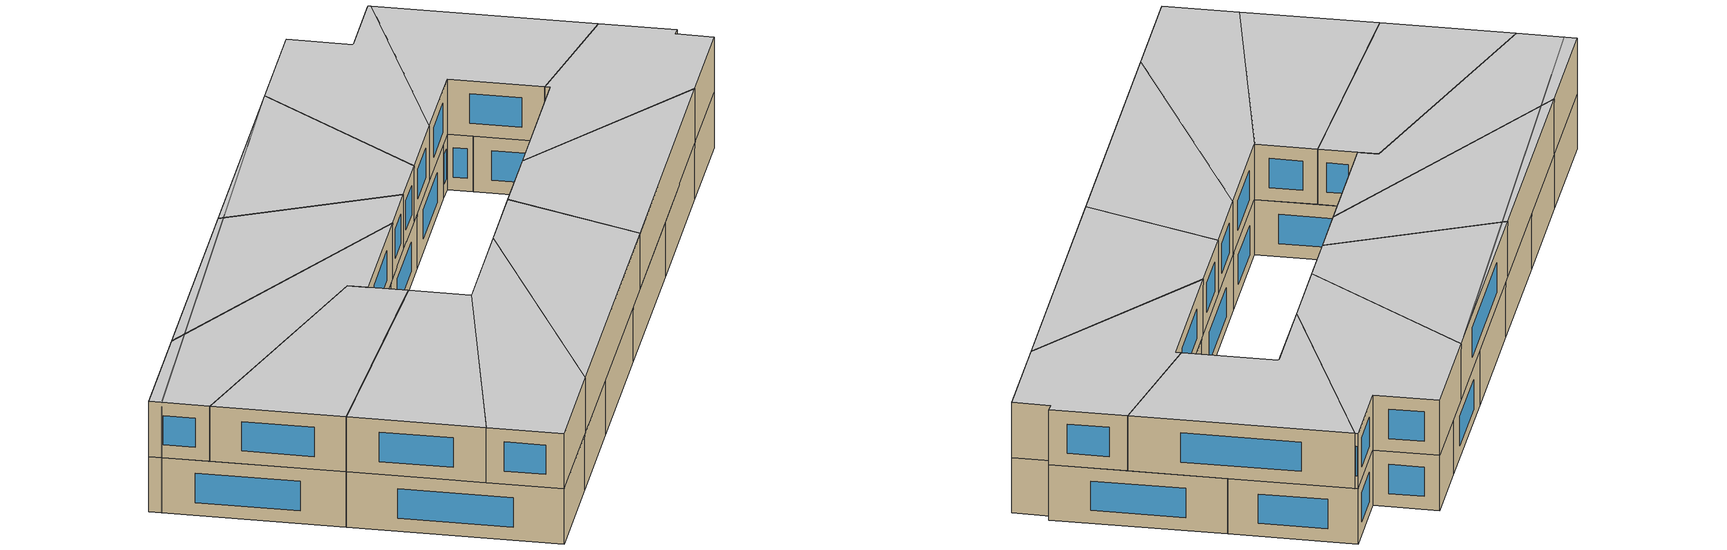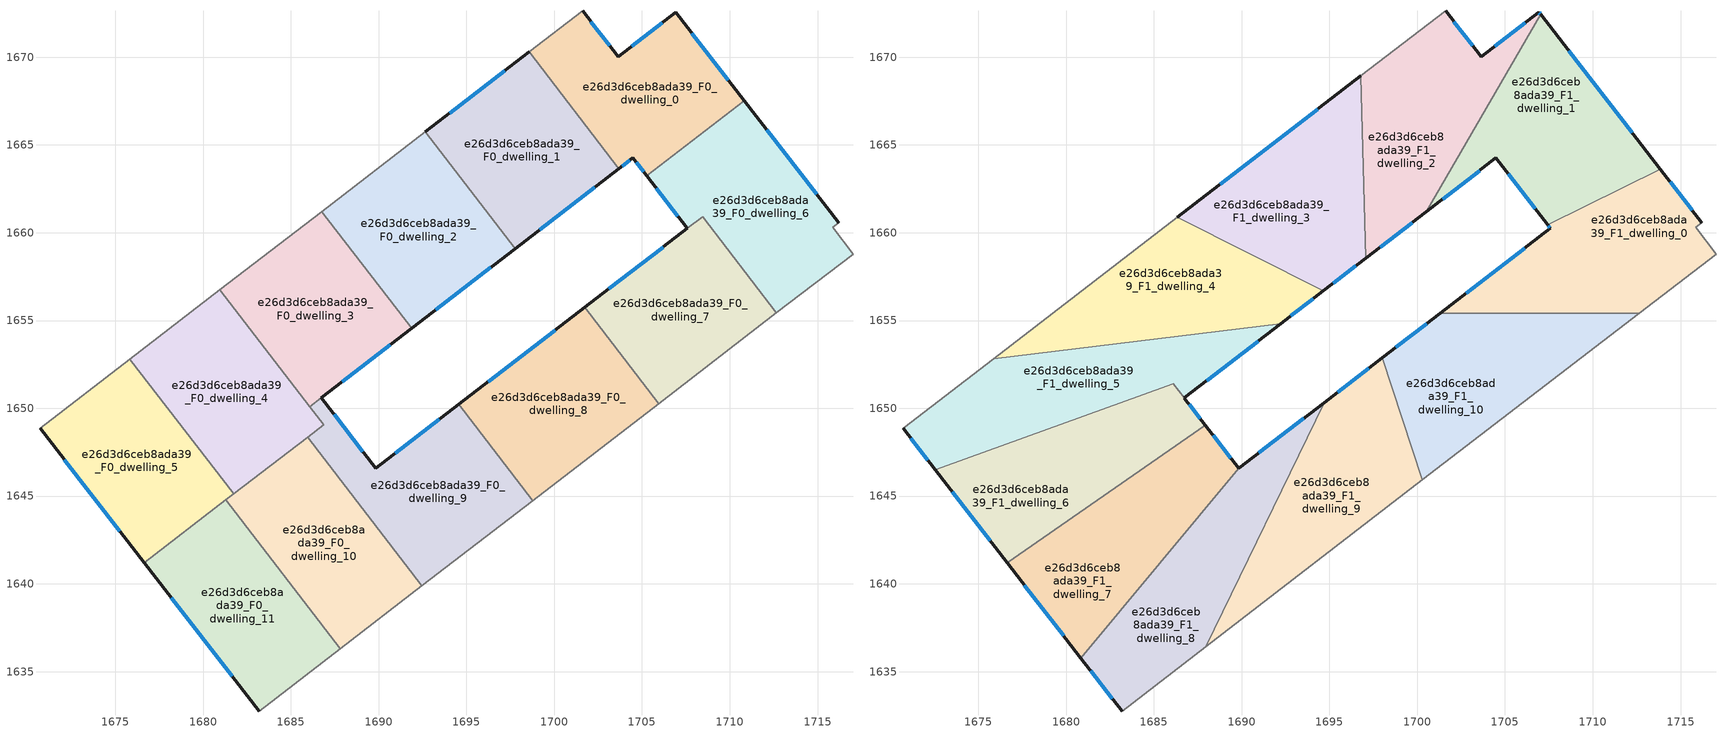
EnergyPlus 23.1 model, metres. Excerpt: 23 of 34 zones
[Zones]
e26d3d6ceb8ada39_F0_dwelling_0
 floor ground (EU_floor_Construction): 1706.92,1672.56 1710.84,1667.51 1705.28,1663.23 1704.49,1664.26 1703.69,1663.64 1698.57,1670.29 1701.61,1672.64 1703.64,1670.03 z0
 wall outside (EU_wall_Construction): 1703.69,1663.64 1704.49,1664.26 1705.28,1663.23 / 1710.84,1667.51 1706.92,1672.56 1703.64,1670.03 1701.61,1672.64 z0:3
 wall to e26d3d6ceb8ada39_F0_dwelling_1 (EU_wall_Construction): 1698.57,1670.29 1703.69,1663.64 z0:3
 wall adiabatic (EU_wall_Construction): 1701.61,1672.64 1698.57,1670.29 z0:3
 wall to e26d3d6ceb8ada39_F0_dwelling_6 (EU_wall_Construction): 1705.28,1663.23 1710.84,1667.51 z0:3
 window (EU_Window_Construction): 1703.88,1663.79 1704.3,1664.11 / 1703.16,1670.64 1702.09,1672.02 / 1706.15,1671.97 1704.41,1670.62 / 1709.92,1668.69 1707.84,1671.37 / 1704.67,1664.02 1705.1,1663.47 z0.7:2.3
e26d3d6ceb8ada39_F0_dwelling_1
 floor ground (EU_floor_Construction): 1698.57,1670.29 1703.69,1663.64 1697.78,1659.1 1692.66,1665.75 z0
 wall outside (EU_wall_Construction): 1697.78,1659.1 1703.69,1663.64 / 1698.57,1670.29 1692.66,1665.75 z0:3
 wall to e26d3d6ceb8ada39_F0_dwelling_2 (EU_wall_Construction): 1692.66,1665.75 1697.78,1659.1 z0:3
 window (EU_Window_Construction): 1699.17,1660.16 1702.3,1662.58 / 1697.18,1669.23 1694.05,1666.82 z0.7:2.3
e26d3d6ceb8ada39_F0_dwelling_10
 floor ground (EU_floor_Construction): 1685.95,1648.35 1692.47,1639.89 1687.82,1636.32 1681.31,1644.78 z0
 wall to e26d3d6ceb8ada39_F0_dwelling_9 (EU_wall_Construction): 1692.47,1639.89 1685.95,1648.35 z0:3
 wall adiabatic (EU_wall_Construction): 1687.82,1636.32 1692.47,1639.89 z0:3
 wall to e26d3d6ceb8ada39_F0_dwelling_11 (EU_wall_Construction): 1681.31,1644.78 1687.82,1636.32 z0:3
 wall to e26d3d6ceb8ada39_F0_dwelling_4 (EU_wall_Construction): 1685.95,1648.35 1681.76,1645.12 z0:3
 wall to e26d3d6ceb8ada39_F0_dwelling_5 (EU_wall_Construction): 1681.76,1645.12 1681.31,1644.78 z0:3
 ceiling adiabatic (EU_roof_Construction): 1692.47,1639.89 1688.52,1645.01 1684.68,1640.39 1687.82,1636.32 z3
e26d3d6ceb8ada39_F0_dwelling_11
 floor ground (EU_floor_Construction): 1681.31,1644.78 1687.82,1636.32 1683.19,1632.75 1676.65,1641.2 z0
 wall outside (EU_wall_Construction): 1676.65,1641.2 1683.19,1632.75 z0:3
 wall adiabatic (EU_wall_Construction): 1683.19,1632.75 1687.82,1636.32 z0:3
 wall to e26d3d6ceb8ada39_F0_dwelling_5 (EU_wall_Construction): 1681.31,1644.78 1676.65,1641.2 z0:3
 window (EU_Window_Construction): 1678.19,1639.21 1681.66,1634.73 z0.7:2.3
 ceiling adiabatic (EU_roof_Construction): 1687.82,1636.32 1684.68,1640.39 1680.85,1635.78 1683.19,1632.75 z3
e26d3d6ceb8ada39_F0_dwelling_2
 floor ground (EU_floor_Construction): 1692.66,1665.75 1697.78,1659.1 1691.88,1654.55 1686.76,1661.21 z0
 wall outside (EU_wall_Construction): 1691.88,1654.55 1697.78,1659.1 z0:3
 wall to e26d3d6ceb8ada39_F0_dwelling_3 (EU_wall_Construction): 1686.76,1661.21 1691.88,1654.55 z0:3
 wall adiabatic (EU_wall_Construction): 1692.66,1665.75 1686.76,1661.21 z0:3
 window (EU_Window_Construction): 1693.27,1655.62 1696.4,1658.03 z0.7:2.3
e26d3d6ceb8ada39_F0_dwelling_3
 floor ground (EU_floor_Construction): 1686.76,1661.21 1691.88,1654.55 1686.08,1650.09 1680.96,1656.74 z0
 wall outside (EU_wall_Construction): 1686.73,1650.59 1691.88,1654.55 z0:3
 wall adiabatic (EU_wall_Construction): 1686.76,1661.21 1680.96,1656.74 z0:3
 wall to e26d3d6ceb8ada39_F0_dwelling_9 (EU_wall_Construction): 1686.08,1650.09 1686.73,1650.59 z0:3
 wall to e26d3d6ceb8ada39_F0_dwelling_4 (EU_wall_Construction): 1680.96,1656.74 1686.08,1650.09 z0:3
 window (EU_Window_Construction): 1687.94,1651.52 1690.67,1653.62 z0.7:2.3
e26d3d6ceb8ada39_F0_dwelling_4
 floor ground (EU_floor_Construction): 1680.96,1656.74 1686.87,1649.05 1681.76,1645.12 1675.84,1652.8 z0
 wall adiabatic (EU_wall_Construction): 1680.96,1656.74 1675.84,1652.8 z0:3
 wall to e26d3d6ceb8ada39_F0_dwelling_5 (EU_wall_Construction): 1675.84,1652.8 1681.76,1645.12 z0:3
 wall to e26d3d6ceb8ada39_F0_dwelling_9 (EU_wall_Construction): 1685.95,1648.35 1686.87,1649.06 1686.08,1650.09 z0:3
e26d3d6ceb8ada39_F0_dwelling_5
 floor ground (EU_floor_Construction): 1675.84,1652.8 1681.76,1645.12 1676.65,1641.2 1670.72,1648.86 z0
 wall outside (EU_wall_Construction): 1670.72,1648.86 1676.65,1641.2 z0:3
 wall adiabatic (EU_wall_Construction): 1675.84,1652.8 1670.72,1648.86 z0:3
 window (EU_Window_Construction): 1672.11,1647.06 1675.26,1643 z0.7:2.3
e26d3d6ceb8ada39_F0_dwelling_6
 floor ground (EU_floor_Construction): 1710.84,1667.51 1716.22,1660.56 1715.86,1660.32 1717.02,1658.79 1712.66,1655.43 1708.45,1660.91 1707.59,1660.25 1705.28,1663.23 z0
 wall outside (EU_wall_Construction): 1705.28,1663.23 1707.59,1660.25 / 1716.22,1660.56 1710.84,1667.51 z0:3
 wall to e26d3d6ceb8ada39_F0_dwelling_7 (EU_wall_Construction): 1707.59,1660.25 1708.45,1660.91 / 1708.45,1660.9 1712.66,1655.43 z0:3
 wall adiabatic (EU_wall_Construction): 1712.66,1655.43 1717.02,1658.79 1715.86,1660.32 1716.22,1660.56 z0:3
 window (EU_Window_Construction): 1705.82,1662.53 1707.05,1660.95 / 1714.96,1662.19 1712.1,1665.88 z0.7:2.3
e26d3d6ceb8ada39_F0_dwelling_7
 floor ground (EU_floor_Construction): 1708.45,1660.91 1712.66,1655.43 1705.95,1650.27 1701.74,1655.74 z0
 wall outside (EU_wall_Construction): 1707.59,1660.24 1701.74,1655.74 z0:3
 wall to e26d3d6ceb8ada39_F0_dwelling_8 (EU_wall_Construction): 1701.74,1655.74 1705.95,1650.27 z0:3
 wall adiabatic (EU_wall_Construction): 1705.95,1650.27 1712.66,1655.43 z0:3
 window (EU_Window_Construction): 1706.21,1659.19 1703.11,1656.8 z0.7:2.3
e26d3d6ceb8ada39_F0_dwelling_8
 floor ground (EU_floor_Construction): 1701.74,1655.74 1705.95,1650.27 1698.78,1644.75 1694.56,1650.22 z0
 wall outside (EU_wall_Construction): 1701.74,1655.74 1694.56,1650.22 z0:3
 wall adiabatic (EU_wall_Construction): 1698.78,1644.75 1705.95,1650.27 z0:3
 wall to e26d3d6ceb8ada39_F0_dwelling_9 (EU_wall_Construction): 1694.56,1650.22 1698.78,1644.75 z0:3
 window (EU_Window_Construction): 1700.05,1654.45 1696.25,1651.52 z0.7:2.3
e26d3d6ceb8ada39_F0_dwelling_9
 floor ground (EU_floor_Construction): 1694.56,1650.22 1698.78,1644.75 1692.47,1639.89 1685.95,1648.35 1686.87,1649.06 1686.08,1650.09 1686.73,1650.59 1689.84,1646.59 z0
 wall outside (EU_wall_Construction): 1694.56,1650.22 1689.84,1646.59 1686.73,1650.59 z0:3
 wall adiabatic (EU_wall_Construction): 1692.47,1639.89 1698.78,1644.75 z0:3
 window (EU_Window_Construction): 1693.45,1649.37 1690.95,1647.44 / 1689.11,1647.53 1687.46,1649.65 z0.7:2.3
e26d3d6ceb8ada39_F1_dwelling_0
 floor to e26d3d6ceb8ada39_F0_dwelling_6 (EU_floor_Construction): 1716.22,1660.56 1715.86,1660.32 1717.02,1658.79 1712.66,1655.43 1708.45,1660.91 1707.59,1660.25 1707.42,1660.46 1713.85,1663.62 z3
 floor to e26d3d6ceb8ada39_F0_dwelling_7 (EU_floor_Construction): 1708.45,1660.91 1712.66,1655.43 1712.65,1655.42 1701.99,1655.42 1701.74,1655.74 z3
 floor to e26d3d6ceb8ada39_F0_dwelling_8 (EU_floor_Construction): 1701.74,1655.74 1701.99,1655.42 1701.32,1655.42 z3
 wall outside (EU_wall_Construction): 1707.42,1660.46 1707.59,1660.25 1701.32,1655.42 / 1716.22,1660.56 1713.85,1663.62 z3:6
 wall adiabatic (EU_wall_Construction): 1712.65,1655.42 1717.02,1658.79 1715.86,1660.32 1716.22,1660.56 z3:6
 wall to e26d3d6ceb8ada39_F1_dwelling_10 (EU_wall_Construction): 1701.32,1655.42 1712.65,1655.42 z3:6
 wall to e26d3d6ceb8ada39_F1_dwelling_1 (EU_wall_Construction): 1713.85,1663.62 1707.42,1660.46 z3:6
 window (EU_Window_Construction): 1706.12,1659.11 1702.79,1656.55 / 1707.46,1660.41 1707.55,1660.3 / 1715.66,1661.28 1714.41,1662.9 z3.7:5.3
 ceiling to e26d3d6ceb8ada39_F2_dwelling_0 (EU_floor_Construction): 1717.02,1658.79 1715.86,1660.32 1716.22,1660.56 1713.85,1663.62 1707.42,1660.46 1707.59,1660.25 1701.32,1655.42 1712.65,1655.42 z6
e26d3d6ceb8ada39_F1_dwelling_1
 floor to e26d3d6ceb8ada39_F0_dwelling_0 (EU_floor_Construction): 1707.03,1672.43 1710.84,1667.51 1705.28,1663.23 1704.49,1664.26 1703.69,1663.64 1702.69,1664.95 z3
 floor to e26d3d6ceb8ada39_F0_dwelling_6 (EU_floor_Construction): 1710.84,1667.51 1713.85,1663.62 1707.42,1660.46 1705.28,1663.23 z3
 floor to e26d3d6ceb8ada39_F0_dwelling_1 (EU_floor_Construction): 1702.69,1664.95 1703.69,1663.64 1700.52,1661.2 z3
 wall outside (EU_wall_Construction): 1700.52,1661.2 1704.49,1664.26 1707.42,1660.46 / 1713.85,1663.62 1707.03,1672.43 z3:6
 wall to e26d3d6ceb8ada39_F1_dwelling_2 (EU_wall_Construction): 1707.03,1672.43 1700.52,1661.2 z3:6
 window (EU_Window_Construction): 1705.18,1663.37 1706.73,1661.35 / 1701.45,1661.92 1703.56,1663.54 / 1712.25,1665.69 1708.63,1670.36 z3.7:5.3
 ceiling to e26d3d6ceb8ada39_F2_dwelling_1 (EU_floor_Construction): 1713.85,1663.62 1707.03,1672.43 1700.52,1661.2 1704.49,1664.26 1707.42,1660.46 z6
e26d3d6ceb8ada39_F1_dwelling_10
 floor to e26d3d6ceb8ada39_F0_dwelling_8 (EU_floor_Construction): 1701.99,1655.42 1705.95,1650.27 1700.3,1645.92 1698.01,1652.87 1701.32,1655.42 z3
 floor to e26d3d6ceb8ada39_F0_dwelling_7 (EU_floor_Construction): 1712.65,1655.42 1705.95,1650.27 1701.99,1655.42 z3
 wall outside (EU_wall_Construction): 1701.32,1655.42 1698.01,1652.87 z3:6
 wall adiabatic (EU_wall_Construction): 1700.3,1645.92 1712.65,1655.42 z3:6
 wall to e26d3d6ceb8ada39_F1_dwelling_9 (EU_wall_Construction): 1698.01,1652.87 1700.3,1645.92 z3:6
 window (EU_Window_Construction): 1700.54,1654.82 1698.79,1653.47 z3.7:5.3
 ceiling to e26d3d6ceb8ada39_F2_dwelling_10 (EU_floor_Construction): 1712.65,1655.42 1701.32,1655.42 1698.01,1652.87 1700.3,1645.92 z6
e26d3d6ceb8ada39_F1_dwelling_2
 floor to e26d3d6ceb8ada39_F0_dwelling_1 (EU_floor_Construction): 1698.57,1670.29 1702.69,1664.95 1700.52,1661.2 1697.78,1659.1 1697.04,1660.07 1696.8,1668.93 z3
 floor to e26d3d6ceb8ada39_F0_dwelling_0 (EU_floor_Construction): 1706.92,1672.56 1707.03,1672.43 1702.69,1664.95 1698.57,1670.29 1701.61,1672.64 1703.64,1670.03 z3
 floor to e26d3d6ceb8ada39_F0_dwelling_2 (EU_floor_Construction): 1697.04,1660.07 1697.78,1659.1 1697.08,1658.55 z3
 wall outside (EU_wall_Construction): 1697.08,1658.55 1700.52,1661.2 / 1707.03,1672.43 1706.92,1672.56 1703.64,1670.03 1701.61,1672.64 z3:6
 wall to e26d3d6ceb8ada39_F1_dwelling_3 (EU_wall_Construction): 1696.8,1668.93 1697.08,1658.55 z3:6
 wall adiabatic (EU_wall_Construction): 1701.61,1672.64 1696.8,1668.93 z3:6
 window (EU_Window_Construction): 1697.89,1659.18 1699.71,1660.58 / 1703.16,1670.64 1702.09,1672.02 / 1706.15,1671.97 1704.41,1670.62 / 1707,1672.46 1706.95,1672.53 z3.7:5.3
 ceiling to e26d3d6ceb8ada39_F2_dwelling_2 (EU_floor_Construction): 1700.52,1661.2 1707.03,1672.43 1706.92,1672.56 1703.64,1670.03 1701.61,1672.64 1696.8,1668.93 1697.08,1658.55 z6
e26d3d6ceb8ada39_F1_dwelling_3
 floor to e26d3d6ceb8ada39_F0_dwelling_2 (EU_floor_Construction): 1692.66,1665.75 1697.04,1660.07 1697.08,1658.55 1694.66,1656.69 1687.43,1660.33 1686.76,1661.21 z3
 floor to e26d3d6ceb8ada39_F0_dwelling_1 (EU_floor_Construction): 1696.8,1668.93 1697.04,1660.07 1692.66,1665.75 z3
 floor to e26d3d6ceb8ada39_F0_dwelling_3 (EU_floor_Construction): 1686.76,1661.21 1687.43,1660.33 1686.34,1660.88 z3
 wall outside (EU_wall_Construction): 1694.66,1656.69 1697.08,1658.55 / 1696.8,1668.93 1686.34,1660.88 z3:6
 wall to e26d3d6ceb8ada39_F1_dwelling_4 (EU_wall_Construction): 1686.34,1660.88 1694.66,1656.69 z3:6
 window (EU_Window_Construction): 1695.22,1657.13 1696.51,1658.12 / 1694.34,1667.04 1688.8,1662.77 z3.7:5.3
 ceiling to e26d3d6ceb8ada39_F2_dwelling_3 (EU_floor_Construction): 1697.08,1658.55 1696.8,1668.93 1686.34,1660.88 1694.66,1656.69 z6
e26d3d6ceb8ada39_F1_dwelling_4
 floor to e26d3d6ceb8ada39_F0_dwelling_3 (EU_floor_Construction): 1687.43,1660.33 1691.72,1654.76 1683.27,1653.73 1680.96,1656.74 1686.34,1660.88 z3
 floor to e26d3d6ceb8ada39_F0_dwelling_2 (EU_floor_Construction): 1694.66,1656.69 1692.23,1654.82 1691.72,1654.76 1687.43,1660.33 z3
 floor to e26d3d6ceb8ada39_F0_dwelling_4 (EU_floor_Construction): 1680.96,1656.74 1683.27,1653.73 1675.88,1652.83 z3
 wall outside (EU_wall_Construction): 1692.23,1654.82 1694.66,1656.69 z3:6
 wall adiabatic (EU_wall_Construction): 1686.34,1660.88 1675.88,1652.83 z3:6
 wall to e26d3d6ceb8ada39_F1_dwelling_5 (EU_wall_Construction): 1675.88,1652.83 1692.23,1654.82 z3:6
 window (EU_Window_Construction): 1692.8,1655.26 1694.09,1656.25 z3.7:5.3
 ceiling to e26d3d6ceb8ada39_F2_dwelling_4 (EU_floor_Construction): 1692.23,1654.82 1694.66,1656.69 1686.34,1660.88 1675.88,1652.83 z6
e26d3d6ceb8ada39_F1_dwelling_5
 floor to e26d3d6ceb8ada39_F0_dwelling_4 (EU_floor_Construction): 1683.27,1653.73 1685.28,1651.11 1678.92,1648.8 1675.84,1652.8 1675.88,1652.83 z3
 floor to e26d3d6ceb8ada39_F0_dwelling_5 (EU_floor_Construction): 1675.84,1652.8 1678.92,1648.8 1672.55,1646.49 1670.72,1648.86 z3
 floor to e26d3d6ceb8ada39_F0_dwelling_2 (EU_floor_Construction): 1692.23,1654.82 1691.88,1654.55 1691.72,1654.76 z3
 floor to e26d3d6ceb8ada39_F0_dwelling_3 (EU_floor_Construction): 1691.72,1654.76 1691.88,1654.55 1686.73,1650.59 1686.1,1651.41 1685.29,1651.11 1683.27,1653.73 z3
 wall outside (EU_wall_Construction): 1686.73,1650.59 1692.23,1654.82 / 1670.72,1648.86 1672.55,1646.49 z3:6
 wall adiabatic (EU_wall_Construction): 1675.88,1652.83 1670.72,1648.86 z3:6
 wall to e26d3d6ceb8ada39_F1_dwelling_6 (EU_wall_Construction): 1686.1,1651.41 1686.73,1650.59 / 1672.55,1646.49 1686.09,1651.41 z3:6
 window (EU_Window_Construction): 1688.03,1651.58 1690.94,1653.83 / 1671.15,1648.31 1672.12,1647.05 z3.7:5.3
 ceiling to e26d3d6ceb8ada39_F2_dwelling_5 (EU_floor_Construction): 1686.73,1650.59 1692.23,1654.82 1675.88,1652.83 1670.72,1648.86 1672.55,1646.49 1686.1,1651.41 z6
e26d3d6ceb8ada39_F1_dwelling_6
 floor to e26d3d6ceb8ada39_F0_dwelling_5 (EU_floor_Construction): 1678.92,1648.8 1681.76,1645.12 1676.79,1641.3 1676.65,1641.2 1672.55,1646.49 z3
 floor to e26d3d6ceb8ada39_F0_dwelling_9 (EU_floor_Construction): 1686.73,1650.59 1687.94,1649.03 1686.3,1647.89 1685.95,1648.35 1686.87,1649.06 1686.08,1650.09 z3
 floor to e26d3d6ceb8ada39_F0_dwelling_11 (EU_floor_Construction): 1681.31,1644.78 1681.48,1644.55 1676.79,1641.3 z3
 floor to e26d3d6ceb8ada39_F0_dwelling_4 (EU_floor_Construction): 1685.28,1651.11 1686.87,1649.06 1681.76,1645.12 1678.92,1648.8 z3
 floor to e26d3d6ceb8ada39_F0_dwelling_10 (EU_floor_Construction): 1685.95,1648.35 1686.3,1647.89 1681.48,1644.55 1681.31,1644.78 z3
 floor to e26d3d6ceb8ada39_F0_dwelling_3 (EU_floor_Construction): 1686.09,1651.41 1686.73,1650.59 1686.08,1650.09 1685.29,1651.11 z3
 wall outside (EU_wall_Construction): 1687.94,1649.03 1686.74,1650.58 / 1672.55,1646.49 1676.65,1641.2 z3:6
 wall to e26d3d6ceb8ada39_F1_dwelling_7 (EU_wall_Construction): 1676.65,1641.2 1687.94,1649.03 z3:6
 window (EU_Window_Construction): 1687.66,1649.39 1687.02,1650.22 / 1673.51,1645.25 1675.69,1642.44 z3.7:5.3
 ceiling to e26d3d6ceb8ada39_F2_dwelling_6 (EU_floor_Construction): 1687.94,1649.03 1686.73,1650.59 1686.09,1651.41 1672.55,1646.49 1676.65,1641.2 z6
e26d3d6ceb8ada39_F1_dwelling_7
 floor to e26d3d6ceb8ada39_F0_dwelling_10 (EU_floor_Construction): 1686.3,1647.89 1688.52,1645.01 1684.68,1640.39 1681.48,1644.55 z3
 floor to e26d3d6ceb8ada39_F0_dwelling_11 (EU_floor_Construction): 1681.48,1644.55 1684.68,1640.39 1680.85,1635.78 1676.65,1641.2 1676.79,1641.3 z3
 floor to e26d3d6ceb8ada39_F0_dwelling_9 (EU_floor_Construction): 1687.94,1649.03 1689.83,1646.59 1688.52,1645.01 1686.3,1647.89 z3
 wall outside (EU_wall_Construction): 1689.83,1646.59 1687.94,1649.03 / 1676.65,1641.2 1680.85,1635.78 z3:6
 wall to e26d3d6ceb8ada39_F1_dwelling_8 (EU_wall_Construction): 1680.85,1635.78 1689.83,1646.59 z3:6
 window (EU_Window_Construction): 1689.39,1647.16 1688.39,1648.46 / 1677.64,1639.93 1679.86,1637.05 z3.7:5.3
 ceiling to e26d3d6ceb8ada39_F2_dwelling_7 (EU_floor_Construction): 1680.85,1635.78 1689.83,1646.59 1687.94,1649.03 1676.65,1641.2 z6
e26d3d6ceb8ada39_F1_dwelling_8
 floor to e26d3d6ceb8ada39_F0_dwelling_9 (EU_floor_Construction): 1694.56,1650.22 1694.61,1650.16 1690.73,1642.14 1688.52,1645.01 1689.84,1646.59 z3
 floor adiabatic (EU_floor_Construction): 1688.52,1645.01 1690.73,1642.14 1687.96,1636.42 1683.19,1632.75 1680.85,1635.78 z3
 wall outside (EU_wall_Construction): 1694.7,1650.32 1689.84,1646.59 / 1680.85,1635.78 1683.19,1632.75 z3:6
 wall to e26d3d6ceb8ada39_F1_dwelling_9 (EU_wall_Construction): 1687.96,1636.42 1694.7,1650.32 z3:6
 wall adiabatic (EU_wall_Construction): 1683.19,1632.75 1687.96,1636.42 z3:6
 window (EU_Window_Construction): 1693.55,1649.45 1690.98,1647.46 / 1681.4,1635.07 1682.64,1633.46 z3.7:5.3
 ceiling to e26d3d6ceb8ada39_F2_dwelling_8 (EU_floor_Construction): 1687.96,1636.42 1694.7,1650.32 1689.84,1646.59 1680.85,1635.78 1683.19,1632.75 z6
e26d3d6ceb8ada39_F1_dwelling_9
 floor to e26d3d6ceb8ada39_F0_dwelling_9 (EU_floor_Construction): 1694.61,1650.16 1698.78,1644.75 1692.47,1639.89 1690.73,1642.14 z3
 floor to e26d3d6ceb8ada39_F0_dwelling_8 (EU_floor_Construction): 1698.01,1652.87 1700.3,1645.92 1698.78,1644.75 1694.61,1650.16 1694.7,1650.32 z3
 floor adiabatic (EU_floor_Construction): 1690.73,1642.14 1692.47,1639.89 1687.96,1636.42 z3
 wall outside (EU_wall_Construction): 1698.01,1652.87 1694.7,1650.32 z3:6
 wall adiabatic (EU_wall_Construction): 1687.96,1636.42 1700.3,1645.92 z3:6
 window (EU_Window_Construction): 1697.23,1652.27 1695.47,1650.92 z3.7:5.3
 ceiling to e26d3d6ceb8ada39_F2_dwelling_9 (EU_floor_Construction): 1700.3,1645.92 1698.01,1652.87 1694.7,1650.32 1687.96,1636.42 z6
shading: 1696.34,1668.57 1671.11,1648.36 z0:6
[Building]
EU S2 Campaign: North Axis=0; Terrain=City; Solar Distribution=FullExterior
[Site:Location]
Budapest.Ferenc.Liszt.Intl.AP: Latitude=47.437; Longitude=19.256; Time Zone=1; Elevation=185
[SizingPeriod:WeatherFileDays]
AnnualSizingPeriod: Begin Month=1; Begin Day of Month=1; End Month=12; End Day of Month=31; Day of Week for Start Day=Monday; Use Weather File Daylight Saving Period=No; Use Weather File Rain and Snow Indicators=No
[MATERIAL]
EU_InternalMass_Material: Roughness=MediumRough; Thickness=0.1; Conductivity=1; Density=1800; Specific Heat=900; Thermal Absorptance=0.9; Solar Absorptance=0.7; Visible Absorptance=0.7
[MATERIAL:NOMASS] Roughness=MediumRough; Thermal Absorptance=0.9; Solar Absorptance=0.7; Visible Absorptance=0.7
Name | Thermal Resistance
EU_wall_NoMass | 0.832559
EU_roof_NoMass | 1.39638
EU_floor_NoMass | 0.872794
[WINDOWMATERIAL:SIMPLEGLAZINGSYSTEM]
EU_Window_SimpleGlazing: UFactor=2.79869; Solar Heat Gain Coefficient=0.75; Visible Transmittance=0.75
[CONSTRUCTION]
EU_wall_Construction: EU_wall_NoMass
EU_roof_Construction: EU_roof_NoMass
EU_floor_Construction: EU_floor_NoMass
EU_Window_Construction: EU_Window_SimpleGlazing
EU_InternalMass_Construction: EU_InternalMass_Material
[ZONE] Type=1; Multiplier=1; Ceiling Height=autocalculate; Floor Area=autocalculate; Part of Total Floor Area=Yes
Name | Volume
e26d3d6ceb8ada39_F0_dwelling_0 | 187.711
e26d3d6ceb8ada39_F1_dwelling_0 | 204.769
e26d3d6ceb8ada39_F0_dwelling_1 | 187.689
e26d3d6ceb8ada39_F1_dwelling_1; e26d3d6ceb8ada39_F1_dwelling_2 | 204.764
e26d3d6ceb8ada39_F0_dwelling_10 | 187.672
e26d3d6ceb8ada39_F1_dwelling_10 | 204.752
e26d3d6ceb8ada39_F0_dwelling_11 | 187.714
e26d3d6ceb8ada39_F0_dwelling_2 | 187.7
e26d3d6ceb8ada39_F0_dwelling_3 | 184.42
e26d3d6ceb8ada39_F1_dwelling_3 | 204.779
e26d3d6ceb8ada39_F0_dwelling_4 | 187.655
e26d3d6ceb8ada39_F1_dwelling_4 | 204.776
e26d3d6ceb8ada39_F0_dwelling_5 | 187.683
e26d3d6ceb8ada39_F1_dwelling_5 | 209.863
e26d3d6ceb8ada39_F0_dwelling_6 | 200.005
e26d3d6ceb8ada39_F1_dwelling_6 | 199.662
e26d3d6ceb8ada39_F0_dwelling_7 | 175.414
e26d3d6ceb8ada39_F1_dwelling_7 | 204.761
e26d3d6ceb8ada39_F0_dwelling_8 | 187.704
e26d3d6ceb8ada39_F1_dwelling_8 | 204.82
e26d3d6ceb8ada39_F0_dwelling_9 | 190.933
e26d3d6ceb8ada39_F1_dwelling_9 | 204.798
[INTERNALMASS] Construction=EU_InternalMass_Construction
Name | Zone or ZoneList | Surface Area
e26d3d6ceb8ada39_F0_dwelling_0_EU_InternalMass | e26d3d6ceb8ada39_F0_dwelling_0 | 62.5702
e26d3d6ceb8ada39_F0_dwelling_1_EU_InternalMass | e26d3d6ceb8ada39_F0_dwelling_1 | 62.5629
e26d3d6ceb8ada39_F0_dwelling_2_EU_InternalMass | e26d3d6ceb8ada39_F0_dwelling_2 | 62.5668
e26d3d6ceb8ada39_F0_dwelling_3_EU_InternalMass | e26d3d6ceb8ada39_F0_dwelling_3 | 61.4892
e26d3d6ceb8ada39_F0_dwelling_4_EU_InternalMass | e26d3d6ceb8ada39_F0_dwelling_4 | 62.5717
e26d3d6ceb8ada39_F0_dwelling_5_EU_InternalMass | e26d3d6ceb8ada39_F0_dwelling_5 | 62.5611
e26d3d6ceb8ada39_F0_dwelling_6_EU_InternalMass | e26d3d6ceb8ada39_F0_dwelling_6 | 66.6688
e26d3d6ceb8ada39_F0_dwelling_7_EU_InternalMass | e26d3d6ceb8ada39_F0_dwelling_7 | 58.4708
e26d3d6ceb8ada39_F0_dwelling_8_EU_InternalMass | e26d3d6ceb8ada39_F0_dwelling_8 | 62.568
e26d3d6ceb8ada39_F0_dwelling_9_EU_InternalMass | e26d3d6ceb8ada39_F0_dwelling_9 | 63.6494
e26d3d6ceb8ada39_F0_dwelling_10_EU_InternalMass | e26d3d6ceb8ada39_F0_dwelling_10 | 62.5573
e26d3d6ceb8ada39_F0_dwelling_11_EU_InternalMass | e26d3d6ceb8ada39_F0_dwelling_11 | 62.5714
e26d3d6ceb8ada39_F1_dwelling_0_EU_InternalMass | e26d3d6ceb8ada39_F1_dwelling_0 | 68.2563
e26d3d6ceb8ada39_F1_dwelling_1_EU_InternalMass | e26d3d6ceb8ada39_F1_dwelling_1 | 68.2547
e26d3d6ceb8ada39_F1_dwelling_2_EU_InternalMass | e26d3d6ceb8ada39_F1_dwelling_2 | 68.2545
e26d3d6ceb8ada39_F1_dwelling_3_EU_InternalMass | e26d3d6ceb8ada39_F1_dwelling_3 | 68.2596
e26d3d6ceb8ada39_F1_dwelling_4_EU_InternalMass | e26d3d6ceb8ada39_F1_dwelling_4 | 68.2585
e26d3d6ceb8ada39_F1_dwelling_5_EU_InternalMass | e26d3d6ceb8ada39_F1_dwelling_5 | 69.9563
e26d3d6ceb8ada39_F1_dwelling_6_EU_InternalMass | e26d3d6ceb8ada39_F1_dwelling_6 | 66.5588
e26d3d6ceb8ada39_F1_dwelling_7_EU_InternalMass | e26d3d6ceb8ada39_F1_dwelling_7 | 68.2535
e26d3d6ceb8ada39_F1_dwelling_8_EU_InternalMass | e26d3d6ceb8ada39_F1_dwelling_8 | 68.2512
e26d3d6ceb8ada39_F1_dwelling_9_EU_InternalMass | e26d3d6ceb8ada39_F1_dwelling_9 | 68.2661
e26d3d6ceb8ada39_F1_dwelling_10_EU_InternalMass | e26d3d6ceb8ada39_F1_dwelling_10 | 68.2507
[OTHEREQUIPMENT] Fuel Type=Electricity; Design Level Calculation Method=Watts/Area; Power per Zone Floor Area=1; Fraction Latent=0; Fraction Radiant=0; Fraction Lost=0; Carbon Dioxide Generation Rate=0; EndUse Subcategory=EU_Step8_InternalGains
Name | Zone or ZoneList or Space or SpaceList | Schedule
EU_Step8_InternalGain_e26d3d6ceb8ada39_F0_dwelling_0_f000 | e26d3d6ceb8ada39_F0_dwelling_0 | EU_Step8_GainSchedule_e26d3d6ceb8ada39_F0_dwelling_0_f000
EU_Step8_InternalGain_e26d3d6ceb8ada39_F0_dwelling_1_f000 | e26d3d6ceb8ada39_F0_dwelling_1 | EU_Step8_GainSchedule_e26d3d6ceb8ada39_F0_dwelling_1_f000
EU_Step8_InternalGain_e26d3d6ceb8ada39_F0_dwelling_2_f000 | e26d3d6ceb8ada39_F0_dwelling_2 | EU_Step8_GainSchedule_e26d3d6ceb8ada39_F0_dwelling_2_f000
EU_Step8_InternalGain_e26d3d6ceb8ada39_F0_dwelling_3_f000 | e26d3d6ceb8ada39_F0_dwelling_3 | EU_Step8_GainSchedule_e26d3d6ceb8ada39_F0_dwelling_3_f000
EU_Step8_InternalGain_e26d3d6ceb8ada39_F0_dwelling_4_f000 | e26d3d6ceb8ada39_F0_dwelling_4 | EU_Step8_GainSchedule_e26d3d6ceb8ada39_F0_dwelling_4_f000
EU_Step8_InternalGain_e26d3d6ceb8ada39_F0_dwelling_5_f000 | e26d3d6ceb8ada39_F0_dwelling_5 | EU_Step8_GainSchedule_e26d3d6ceb8ada39_F0_dwelling_5_f000
EU_Step8_InternalGain_e26d3d6ceb8ada39_F0_dwelling_6_f000 | e26d3d6ceb8ada39_F0_dwelling_6 | EU_Step8_GainSchedule_e26d3d6ceb8ada39_F0_dwelling_6_f000
EU_Step8_InternalGain_e26d3d6ceb8ada39_F0_dwelling_7_f000 | e26d3d6ceb8ada39_F0_dwelling_7 | EU_Step8_GainSchedule_e26d3d6ceb8ada39_F0_dwelling_7_f000
EU_Step8_InternalGain_e26d3d6ceb8ada39_F0_dwelling_8_f000 | e26d3d6ceb8ada39_F0_dwelling_8 | EU_Step8_GainSchedule_e26d3d6ceb8ada39_F0_dwelling_8_f000
EU_Step8_InternalGain_e26d3d6ceb8ada39_F0_dwelling_9_f000 | e26d3d6ceb8ada39_F0_dwelling_9 | EU_Step8_GainSchedule_e26d3d6ceb8ada39_F0_dwelling_9_f000
EU_Step8_InternalGain_e26d3d6ceb8ada39_F0_dwelling_10_f000 | e26d3d6ceb8ada39_F0_dwelling_10 | EU_Step8_GainSchedule_e26d3d6ceb8ada39_F0_dwelling_10_f000
EU_Step8_InternalGain_e26d3d6ceb8ada39_F0_dwelling_11_f000 | e26d3d6ceb8ada39_F0_dwelling_11 | EU_Step8_GainSchedule_e26d3d6ceb8ada39_F0_dwelling_11_f000
EU_Step8_InternalGain_e26d3d6ceb8ada39_F1_dwelling_0_f000 | e26d3d6ceb8ada39_F1_dwelling_0 | EU_Step8_GainSchedule_e26d3d6ceb8ada39_F1_dwelling_0_f000
EU_Step8_InternalGain_e26d3d6ceb8ada39_F1_dwelling_1_f000 | e26d3d6ceb8ada39_F1_dwelling_1 | EU_Step8_GainSchedule_e26d3d6ceb8ada39_F1_dwelling_1_f000
EU_Step8_InternalGain_e26d3d6ceb8ada39_F1_dwelling_2_f000 | e26d3d6ceb8ada39_F1_dwelling_2 | EU_Step8_GainSchedule_e26d3d6ceb8ada39_F1_dwelling_2_f000
EU_Step8_InternalGain_e26d3d6ceb8ada39_F1_dwelling_3_f000 | e26d3d6ceb8ada39_F1_dwelling_3 | EU_Step8_GainSchedule_e26d3d6ceb8ada39_F1_dwelling_3_f000
EU_Step8_InternalGain_e26d3d6ceb8ada39_F1_dwelling_4_f000 | e26d3d6ceb8ada39_F1_dwelling_4 | EU_Step8_GainSchedule_e26d3d6ceb8ada39_F1_dwelling_4_f000
EU_Step8_InternalGain_e26d3d6ceb8ada39_F1_dwelling_5_f000 | e26d3d6ceb8ada39_F1_dwelling_5 | EU_Step8_GainSchedule_e26d3d6ceb8ada39_F1_dwelling_5_f000
EU_Step8_InternalGain_e26d3d6ceb8ada39_F1_dwelling_6_f000 | e26d3d6ceb8ada39_F1_dwelling_6 | EU_Step8_GainSchedule_e26d3d6ceb8ada39_F1_dwelling_6_f000
EU_Step8_InternalGain_e26d3d6ceb8ada39_F1_dwelling_7_f000 | e26d3d6ceb8ada39_F1_dwelling_7 | EU_Step8_GainSchedule_e26d3d6ceb8ada39_F1_dwelling_7_f000
EU_Step8_InternalGain_e26d3d6ceb8ada39_F1_dwelling_8_f000 | e26d3d6ceb8ada39_F1_dwelling_8 | EU_Step8_GainSchedule_e26d3d6ceb8ada39_F1_dwelling_8_f000
EU_Step8_InternalGain_e26d3d6ceb8ada39_F1_dwelling_9_f000 | e26d3d6ceb8ada39_F1_dwelling_9 | EU_Step8_GainSchedule_e26d3d6ceb8ada39_F1_dwelling_9_f000
EU_Step8_InternalGain_e26d3d6ceb8ada39_F1_dwelling_10_f000 | e26d3d6ceb8ada39_F1_dwelling_10 | EU_Step8_GainSchedule_e26d3d6ceb8ada39_F1_dwelling_10_f000
[ZONEVENTILATION:DESIGNFLOWRATE] Schedule=EU_AlwaysOn; Design Flow Rate Calculation Method=AirChanges/Hour; Air Changes per Hour=0.475469; Ventilation Type=Natural; Fan Pressure Rise=0; Fan Total Efficiency=1; Constant Term Coefficient=1; Temperature Term Coefficient=0; Velocity Term Coefficient=0; Velocity Squared Term Coefficient=0; Minimum Indoor Temperature=-100; Maximum Indoor Temperature=100; Delta Temperature=-100; Minimum Outdoor Temperature=-100; Maximum Outdoor Temperature=100; Maximum Wind Speed=40
Name | Zone or ZoneList or Space or SpaceList
EU_ConstantAir_e26d3d6ceb8ada39_F0_dwelling_0 | e26d3d6ceb8ada39_F0_dwelling_0
EU_ConstantAir_e26d3d6ceb8ada39_F0_dwelling_1 | e26d3d6ceb8ada39_F0_dwelling_1
EU_ConstantAir_e26d3d6ceb8ada39_F0_dwelling_2 | e26d3d6ceb8ada39_F0_dwelling_2
EU_ConstantAir_e26d3d6ceb8ada39_F0_dwelling_3 | e26d3d6ceb8ada39_F0_dwelling_3
EU_ConstantAir_e26d3d6ceb8ada39_F0_dwelling_4 | e26d3d6ceb8ada39_F0_dwelling_4
EU_ConstantAir_e26d3d6ceb8ada39_F0_dwelling_5 | e26d3d6ceb8ada39_F0_dwelling_5
EU_ConstantAir_e26d3d6ceb8ada39_F0_dwelling_6 | e26d3d6ceb8ada39_F0_dwelling_6
EU_ConstantAir_e26d3d6ceb8ada39_F0_dwelling_7 | e26d3d6ceb8ada39_F0_dwelling_7
EU_ConstantAir_e26d3d6ceb8ada39_F0_dwelling_8 | e26d3d6ceb8ada39_F0_dwelling_8
EU_ConstantAir_e26d3d6ceb8ada39_F0_dwelling_9 | e26d3d6ceb8ada39_F0_dwelling_9
EU_ConstantAir_e26d3d6ceb8ada39_F0_dwelling_10 | e26d3d6ceb8ada39_F0_dwelling_10
EU_ConstantAir_e26d3d6ceb8ada39_F0_dwelling_11 | e26d3d6ceb8ada39_F0_dwelling_11
EU_ConstantAir_e26d3d6ceb8ada39_F1_dwelling_0 | e26d3d6ceb8ada39_F1_dwelling_0
EU_ConstantAir_e26d3d6ceb8ada39_F1_dwelling_1 | e26d3d6ceb8ada39_F1_dwelling_1
EU_ConstantAir_e26d3d6ceb8ada39_F1_dwelling_2 | e26d3d6ceb8ada39_F1_dwelling_2
EU_ConstantAir_e26d3d6ceb8ada39_F1_dwelling_3 | e26d3d6ceb8ada39_F1_dwelling_3
EU_ConstantAir_e26d3d6ceb8ada39_F1_dwelling_4 | e26d3d6ceb8ada39_F1_dwelling_4
EU_ConstantAir_e26d3d6ceb8ada39_F1_dwelling_5 | e26d3d6ceb8ada39_F1_dwelling_5
EU_ConstantAir_e26d3d6ceb8ada39_F1_dwelling_6 | e26d3d6ceb8ada39_F1_dwelling_6
EU_ConstantAir_e26d3d6ceb8ada39_F1_dwelling_7 | e26d3d6ceb8ada39_F1_dwelling_7
EU_ConstantAir_e26d3d6ceb8ada39_F1_dwelling_8 | e26d3d6ceb8ada39_F1_dwelling_8
EU_ConstantAir_e26d3d6ceb8ada39_F1_dwelling_9 | e26d3d6ceb8ada39_F1_dwelling_9
EU_ConstantAir_e26d3d6ceb8ada39_F1_dwelling_10 | e26d3d6ceb8ada39_F1_dwelling_10
[HVACTEMPLATE:THERMOSTAT] Constant Heating Setpoint=20; Constant Cooling Setpoint=50
EU_HeatOnly_e26d3d6ceb8ada39_F0_dwelling_0; EU_HeatOnly_e26d3d6ceb8ada39_F0_dwelling_1; EU_HeatOnly_e26d3d6ceb8ada39_F0_dwelling_2; EU_HeatOnly_e26d3d6ceb8ada39_F0_dwelling_3; EU_HeatOnly_e26d3d6ceb8ada39_F0_dwelling_4; EU_HeatOnly_e26d3d6ceb8ada39_F0_dwelling_5; EU_HeatOnly_e26d3d6ceb8ada39_F0_dwelling_6; EU_HeatOnly_e26d3d6ceb8ada39_F0_dwelling_7; EU_HeatOnly_e26d3d6ceb8ada39_F0_dwelling_8; EU_HeatOnly_e26d3d6ceb8ada39_F0_dwelling_9; EU_HeatOnly_e26d3d6ceb8ada39_F0_dwelling_10; EU_HeatOnly_e26d3d6ceb8ada39_F0_dwelling_11; EU_HeatOnly_e26d3d6ceb8ada39_F1_dwelling_0; EU_HeatOnly_e26d3d6ceb8ada39_F1_dwelling_1; EU_HeatOnly_e26d3d6ceb8ada39_F1_dwelling_2; EU_HeatOnly_e26d3d6ceb8ada39_F1_dwelling_3; EU_HeatOnly_e26d3d6ceb8ada39_F1_dwelling_4; EU_HeatOnly_e26d3d6ceb8ada39_F1_dwelling_5; EU_HeatOnly_e26d3d6ceb8ada39_F1_dwelling_6; EU_HeatOnly_e26d3d6ceb8ada39_F1_dwelling_7; EU_HeatOnly_e26d3d6ceb8ada39_F1_dwelling_8; EU_HeatOnly_e26d3d6ceb8ada39_F1_dwelling_9; EU_HeatOnly_e26d3d6ceb8ada39_F1_dwelling_10; EU_HeatOnly_e26d3d6ceb8ada39_F2_dwelling_0; EU_HeatOnly_e26d3d6ceb8ada39_F2_dwelling_1; EU_HeatOnly_e26d3d6ceb8ada39_F2_dwelling_2; EU_HeatOnly_e26d3d6ceb8ada39_F2_dwelling_3; EU_HeatOnly_e26d3d6ceb8ada39_F2_dwelling_4; EU_HeatOnly_e26d3d6ceb8ada39_F2_dwelling_5; EU_HeatOnly_e26d3d6ceb8ada39_F2_dwelling_6; EU_HeatOnly_e26d3d6ceb8ada39_F2_dwelling_7; EU_HeatOnly_e26d3d6ceb8ada39_F2_dwelling_8; EU_HeatOnly_e26d3d6ceb8ada39_F2_dwelling_9; EU_HeatOnly_e26d3d6ceb8ada39_F2_dwelling_10
[HVACTEMPLATE:ZONE:IDEALLOADSAIRSYSTEM] System Availability Schedule=EU_AlwaysOn; Maximum Heating Supply Air Temperature=50; Minimum Cooling Supply Air Temperature=13; Maximum Heating Supply Air Humidity Ratio=0.0156; Minimum Cooling Supply Air Humidity Ratio=0.0077; Heating Limit=NoLimit; Cooling Limit=NoLimit; Heating Availability Schedule=EU_AlwaysOn; Cooling Availability Schedule=EU_CoolingOff; Dehumidification Control Type=ConstantSensibleHeatRatio; Cooling Sensible Heat Ratio=0.7; Dehumidification Setpoint=60; Humidification Control Type=None; Humidification Setpoint=30; Outdoor Air Method=None; Outdoor Air Flow Rate per Person=0.00944; Outdoor Air Flow Rate per Zone Floor Area=0; Outdoor Air Flow Rate per Zone=0; Demand Controlled Ventilation Type=None; Outdoor Air Economizer Type=NoEconomizer; Heat Recovery Type=None; Sensible Heat Recovery Effectiveness=0.7; Latent Heat Recovery Effectiveness=0.65
Name | Template Thermostat
e26d3d6ceb8ada39_F0_dwelling_0 | EU_HeatOnly_e26d3d6ceb8ada39_F0_dwelling_0
e26d3d6ceb8ada39_F0_dwelling_1 | EU_HeatOnly_e26d3d6ceb8ada39_F0_dwelling_1
e26d3d6ceb8ada39_F0_dwelling_2 | EU_HeatOnly_e26d3d6ceb8ada39_F0_dwelling_2
e26d3d6ceb8ada39_F0_dwelling_3 | EU_HeatOnly_e26d3d6ceb8ada39_F0_dwelling_3
e26d3d6ceb8ada39_F0_dwelling_4 | EU_HeatOnly_e26d3d6ceb8ada39_F0_dwelling_4
e26d3d6ceb8ada39_F0_dwelling_5 | EU_HeatOnly_e26d3d6ceb8ada39_F0_dwelling_5
e26d3d6ceb8ada39_F0_dwelling_6 | EU_HeatOnly_e26d3d6ceb8ada39_F0_dwelling_6
e26d3d6ceb8ada39_F0_dwelling_7 | EU_HeatOnly_e26d3d6ceb8ada39_F0_dwelling_7
e26d3d6ceb8ada39_F0_dwelling_8 | EU_HeatOnly_e26d3d6ceb8ada39_F0_dwelling_8
e26d3d6ceb8ada39_F0_dwelling_9 | EU_HeatOnly_e26d3d6ceb8ada39_F0_dwelling_9
e26d3d6ceb8ada39_F0_dwelling_10 | EU_HeatOnly_e26d3d6ceb8ada39_F0_dwelling_10
e26d3d6ceb8ada39_F0_dwelling_11 | EU_HeatOnly_e26d3d6ceb8ada39_F0_dwelling_11
e26d3d6ceb8ada39_F1_dwelling_0 | EU_HeatOnly_e26d3d6ceb8ada39_F1_dwelling_0
e26d3d6ceb8ada39_F1_dwelling_1 | EU_HeatOnly_e26d3d6ceb8ada39_F1_dwelling_1
e26d3d6ceb8ada39_F1_dwelling_2 | EU_HeatOnly_e26d3d6ceb8ada39_F1_dwelling_2
e26d3d6ceb8ada39_F1_dwelling_3 | EU_HeatOnly_e26d3d6ceb8ada39_F1_dwelling_3
e26d3d6ceb8ada39_F1_dwelling_4 | EU_HeatOnly_e26d3d6ceb8ada39_F1_dwelling_4
e26d3d6ceb8ada39_F1_dwelling_5 | EU_HeatOnly_e26d3d6ceb8ada39_F1_dwelling_5
e26d3d6ceb8ada39_F1_dwelling_6 | EU_HeatOnly_e26d3d6ceb8ada39_F1_dwelling_6
e26d3d6ceb8ada39_F1_dwelling_7 | EU_HeatOnly_e26d3d6ceb8ada39_F1_dwelling_7
e26d3d6ceb8ada39_F1_dwelling_8 | EU_HeatOnly_e26d3d6ceb8ada39_F1_dwelling_8
e26d3d6ceb8ada39_F1_dwelling_9 | EU_HeatOnly_e26d3d6ceb8ada39_F1_dwelling_9
e26d3d6ceb8ada39_F1_dwelling_10 | EU_HeatOnly_e26d3d6ceb8ada39_F1_dwelling_10
[SIZING:ZONE] Zone Cooling Design Supply Air Temperature Input Method=SupplyAirTemperature; Zone Cooling Design Supply Air Temperature=13; Zone Heating Design Supply Air Temperature Input Method=SupplyAirTemperature; Zone Heating Design Supply Air Temperature=50; Zone Cooling Design Supply Air Humidity Ratio=0.008; Zone Heating Design Supply Air Humidity Ratio=0.008; Cooling Design Air Flow Method=DesignDay; Cooling Design Air Flow Rate=0; Cooling Minimum Air Flow per Zone Floor Area=0.000762; Cooling Minimum Air Flow=0; Cooling Minimum Air Flow Fraction=0.2; Heating Design Air Flow Method=DesignDay; Heating Design Air Flow Rate=0; Heating Maximum Air Flow per Zone Floor Area=0.002032; Heating Maximum Air Flow=0.141576; Heating Maximum Air Flow Fraction=0.3; Account for Dedicated Outdoor Air System=No; Dedicated Outdoor Air System Control Strategy=NeutralSupplyAir; Dedicated Outdoor Air Low Setpoint Temperature for Design=autosize; Dedicated Outdoor Air High Setpoint Temperature for Design=autosize; Zone Load Sizing Method=Sensible Load Only No Latent Load; Zone Latent Cooling Design Supply Air Humidity Ratio Input Method=HumidityRatioDifference; Zone Cooling Design Supply Air Humidity Ratio Difference=0.005; Zone Latent Heating Design Supply Air Humidity Ratio Input Method=HumidityRatioDifference; Zone Humidification Design Supply Air Humidity Ratio Difference=0.005
e26d3d6ceb8ada39_F0_dwelling_0; e26d3d6ceb8ada39_F0_dwelling_1; e26d3d6ceb8ada39_F0_dwelling_2; e26d3d6ceb8ada39_F0_dwelling_3; e26d3d6ceb8ada39_F0_dwelling_4; e26d3d6ceb8ada39_F0_dwelling_5; e26d3d6ceb8ada39_F0_dwelling_6; e26d3d6ceb8ada39_F0_dwelling_7; e26d3d6ceb8ada39_F0_dwelling_8; e26d3d6ceb8ada39_F0_dwelling_9; e26d3d6ceb8ada39_F0_dwelling_10; e26d3d6ceb8ada39_F0_dwelling_11; e26d3d6ceb8ada39_F1_dwelling_0; e26d3d6ceb8ada39_F1_dwelling_1; e26d3d6ceb8ada39_F1_dwelling_2; e26d3d6ceb8ada39_F1_dwelling_3; e26d3d6ceb8ada39_F1_dwelling_4; e26d3d6ceb8ada39_F1_dwelling_5; e26d3d6ceb8ada39_F1_dwelling_6; e26d3d6ceb8ada39_F1_dwelling_7; e26d3d6ceb8ada39_F1_dwelling_8; e26d3d6ceb8ada39_F1_dwelling_9; e26d3d6ceb8ada39_F1_dwelling_10
[SCHEDULE:CONSTANT]
Name | Hourly Value
EU_AlwaysOn | 1
EU_CoolingOff | 0
[SCHEDULE:FILE] Column Number=1; Rows to Skip at Top=0; Number of Hours of Data=8760; Column Separator=Comma; Interpolate to Timestep=No; Minutes per Item=60; Adjust Schedule for Daylight Savings=Yes
Name | File
EU_Step8_GainSchedule_e26d3d6ceb8ada39_F0_dwelling_0_f000 | ../../schedules/e26d3d6ceb8ada39/e26d3d6ceb8ada39_F0_dwelling_0_f000_gain.csv
EU_Step8_GainSchedule_e26d3d6ceb8ada39_F0_dwelling_1_f000 | ../../schedules/e26d3d6ceb8ada39/e26d3d6ceb8ada39_F0_dwelling_1_f000_gain.csv
EU_Step8_GainSchedule_e26d3d6ceb8ada39_F0_dwelling_2_f000 | ../../schedules/e26d3d6ceb8ada39/e26d3d6ceb8ada39_F0_dwelling_2_f000_gain.csv
EU_Step8_GainSchedule_e26d3d6ceb8ada39_F0_dwelling_3_f000 | ../../schedules/e26d3d6ceb8ada39/e26d3d6ceb8ada39_F0_dwelling_3_f000_gain.csv
EU_Step8_GainSchedule_e26d3d6ceb8ada39_F0_dwelling_4_f000 | ../../schedules/e26d3d6ceb8ada39/e26d3d6ceb8ada39_F0_dwelling_4_f000_gain.csv
EU_Step8_GainSchedule_e26d3d6ceb8ada39_F0_dwelling_5_f000 | ../../schedules/e26d3d6ceb8ada39/e26d3d6ceb8ada39_F0_dwelling_5_f000_gain.csv
EU_Step8_GainSchedule_e26d3d6ceb8ada39_F0_dwelling_6_f000 | ../../schedules/e26d3d6ceb8ada39/e26d3d6ceb8ada39_F0_dwelling_6_f000_gain.csv
EU_Step8_GainSchedule_e26d3d6ceb8ada39_F0_dwelling_7_f000 | ../../schedules/e26d3d6ceb8ada39/e26d3d6ceb8ada39_F0_dwelling_7_f000_gain.csv
EU_Step8_GainSchedule_e26d3d6ceb8ada39_F0_dwelling_8_f000 | ../../schedules/e26d3d6ceb8ada39/e26d3d6ceb8ada39_F0_dwelling_8_f000_gain.csv
EU_Step8_GainSchedule_e26d3d6ceb8ada39_F0_dwelling_9_f000 | ../../schedules/e26d3d6ceb8ada39/e26d3d6ceb8ada39_F0_dwelling_9_f000_gain.csv
EU_Step8_GainSchedule_e26d3d6ceb8ada39_F0_dwelling_10_f000 | ../../schedules/e26d3d6ceb8ada39/e26d3d6ceb8ada39_F0_dwelling_10_f000_gain.csv
EU_Step8_GainSchedule_e26d3d6ceb8ada39_F0_dwelling_11_f000 | ../../schedules/e26d3d6ceb8ada39/e26d3d6ceb8ada39_F0_dwelling_11_f000_gain.csv
EU_Step8_GainSchedule_e26d3d6ceb8ada39_F1_dwelling_0_f000 | ../../schedules/e26d3d6ceb8ada39/e26d3d6ceb8ada39_F1_dwelling_0_f000_gain.csv
EU_Step8_GainSchedule_e26d3d6ceb8ada39_F1_dwelling_1_f000 | ../../schedules/e26d3d6ceb8ada39/e26d3d6ceb8ada39_F1_dwelling_1_f000_gain.csv
EU_Step8_GainSchedule_e26d3d6ceb8ada39_F1_dwelling_2_f000 | ../../schedules/e26d3d6ceb8ada39/e26d3d6ceb8ada39_F1_dwelling_2_f000_gain.csv
EU_Step8_GainSchedule_e26d3d6ceb8ada39_F1_dwelling_3_f000 | ../../schedules/e26d3d6ceb8ada39/e26d3d6ceb8ada39_F1_dwelling_3_f000_gain.csv
EU_Step8_GainSchedule_e26d3d6ceb8ada39_F1_dwelling_4_f000 | ../../schedules/e26d3d6ceb8ada39/e26d3d6ceb8ada39_F1_dwelling_4_f000_gain.csv
EU_Step8_GainSchedule_e26d3d6ceb8ada39_F1_dwelling_5_f000 | ../../schedules/e26d3d6ceb8ada39/e26d3d6ceb8ada39_F1_dwelling_5_f000_gain.csv
EU_Step8_GainSchedule_e26d3d6ceb8ada39_F1_dwelling_6_f000 | ../../schedules/e26d3d6ceb8ada39/e26d3d6ceb8ada39_F1_dwelling_6_f000_gain.csv
EU_Step8_GainSchedule_e26d3d6ceb8ada39_F1_dwelling_7_f000 | ../../schedules/e26d3d6ceb8ada39/e26d3d6ceb8ada39_F1_dwelling_7_f000_gain.csv
EU_Step8_GainSchedule_e26d3d6ceb8ada39_F1_dwelling_8_f000 | ../../schedules/e26d3d6ceb8ada39/e26d3d6ceb8ada39_F1_dwelling_8_f000_gain.csv
EU_Step8_GainSchedule_e26d3d6ceb8ada39_F1_dwelling_9_f000 | ../../schedules/e26d3d6ceb8ada39/e26d3d6ceb8ada39_F1_dwelling_9_f000_gain.csv
EU_Step8_GainSchedule_e26d3d6ceb8ada39_F1_dwelling_10_f000 | ../../schedules/e26d3d6ceb8ada39/e26d3d6ceb8ada39_F1_dwelling_10_f000_gain.csv
